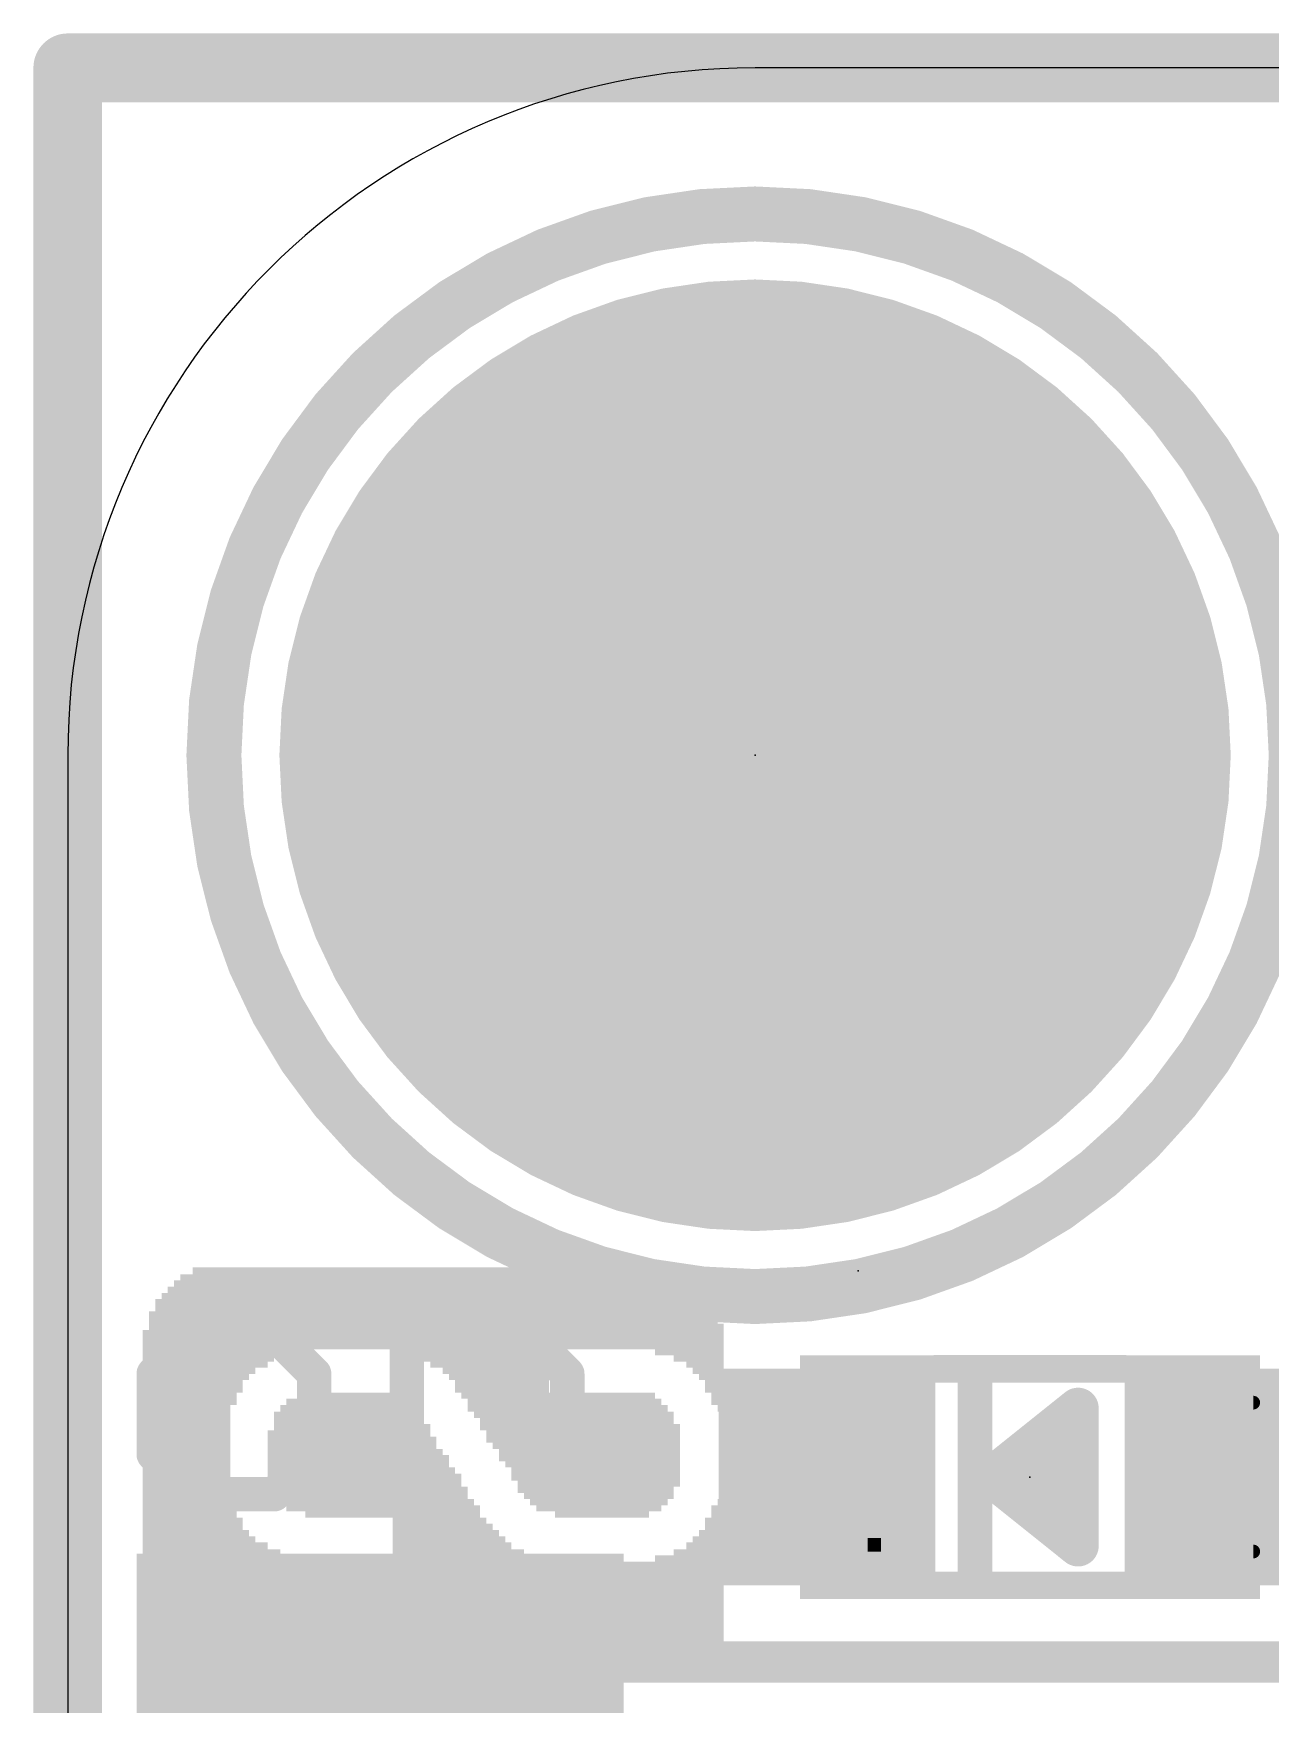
# Model space of a CAD drawing. Extents: x -0.1 to 25.5, y -0.1 to 17.9.
# Drawn here: x -0.13 to 4.45, y 11.73 to 17.91 of the extents above; entities that cross this region are included whole.
import ezdxf

# ---------------------------------------------------------------- set-up
doc = ezdxf.new("R2010")
doc.units = 0
for name, color, linetype in [('1', 12, 'CONTINUOUS'), ('16', 5, 'CONTINUOUS'), ('17', 110, 'CONTINUOUS'), ('20', 53, 'CONTINUOUS'), ('21', 40, 'CONTINUOUS'), ('22', 6, 'CONTINUOUS'), ('23', 40, 'CONTINUOUS'), ('24', 6, 'CONTINUOUS'), ('51', 253, 'CONTINUOUS')]:
    doc.layers.add(name, color=color, linetype=linetype)

# ---------------------------------------------------------------- blocks, each defined once
blk = doc.blocks.new('RECT')
blk.add_solid([(-0.5, -0.5), (0.5, -0.5), (-0.5, 0.5), (0.5, 0.5)])
blk = doc.blocks.new('ROUNDP')
at = {"const_width": 0.5}
blk.add_lwpolyline([(0, -0.25, 1), (0, 0.25, 1), (0, -0.25)], format="xyb", dxfattribs=at)

msp = doc.modelspace()

# ---------------------------------------------------------------- linework, layer by layer
at = {"layer": '1', "const_width": 0.254}
for points in [[(0, 17.78), (25.4, 17.78)], [(0, 0), (0, 17.78)], [(4.306, 12.573), (4.611, 12.573)]]:
    msp.add_lwpolyline(points, dxfattribs=at)
at = {"layer": '1', "const_width": 0.127}
for points in [[(0, 17.8435, 1), (0, 17.7165)], [(0.0635, 17.78, 1), (-0.0635, 17.78)], [(4.306, 12.6365, 1), (4.306, 12.5095)]]:
    msp.add_lwpolyline(points, format="xyb", dxfattribs=at)
at = {"layer": '16', "const_width": 0.254}
for points in [[(0, 17.78), (25.4, 17.78)], [(0, 0), (0, 17.78)]]:
    msp.add_lwpolyline(points, dxfattribs=at)
at = {"layer": '16', "const_width": 0.127}
for points in [[(0, 17.8435, 1), (0, 17.7165)], [(0.0635, 17.78, 1), (-0.0635, 17.78)]]:
    msp.add_lwpolyline(points, format="xyb", dxfattribs=at)
at = {"layer": '20'}
for p, q in [((22.86, 17.78), (2.54, 17.78)), ((0, 15.24), (0, 2.54))]:
    msp.add_line(p, q, dxfattribs=at)
msp.add_arc((2.54, 15.24), 2.54, 90, 180, dxfattribs=at)
at = {"layer": '21'}
for points, const_width in [([(2.54, 13.24, 1), (2.54, 17.24, 1), (2.54, 13.24)], 0.2032), ([(0.4658, 13.1344, 1), (0.4658, 13.0709)], 0.0635), ([(0.4882, 13.0802, 1), (0.4433, 13.1251)], 0.0635), ([(0.7848, 13.1251, 1), (0.7399, 13.0802)], 0.0635), ([(0.7624, 13.0709, 1), (0.7624, 13.1344)], 0.0635), ([(1.253, 13.1344, 1), (1.253, 13.0709)], 0.0635), ([(1.2848, 13.1027, 1), (1.2213, 13.1027)], 0.0635), ([(1.7203, 13.1251, 1), (1.6754, 13.0802)], 0.0635), ([(1.6979, 13.0709, 1), (1.6979, 13.1344)], 0.0635), ([(0.3493, 12.9544, 1), (0.2858, 12.9544)], 0.0635), ([(0.295, 12.9768, 1), (0.34, 12.9319)], 0.0635), ([(0.9424, 12.9544, 1), (0.8789, 12.9544)], 0.0635), ([(0.8882, 12.9319, 1), (0.9331, 12.9768)], 0.0635), ([(1.8779, 12.9544, 1), (1.8144, 12.9544)], 0.0635), ([(1.8237, 12.9319, 1), (1.8686, 12.9768)], 0.0635), ([(3.7021, 12.8397, 1), (3.7021, 12.7635)], 0.0762), ([(3.7719, 12.827, 1), (3.6957, 12.827)], 0.0762), ([(3.7576, 12.7972, 1), (3.71, 12.8568)], 0.0762), ([(3.7338, 12.7635, 1), (3.7338, 12.8397)], 0.0762), ([(0.34, 12.6802, 1), (0.295, 12.6353)], 0.0635), ([(0.9331, 12.6353, 1), (0.8882, 12.6802)], 0.0635), ([(3.5116, 12.6873, 1), (3.5116, 12.6111)], 0.0762), ([(3.7338, 12.6111, 1), (3.7338, 12.6873)], 0.0762), ([(0.2858, 12.6578, 1), (0.3493, 12.6578)], 0.0635), ([(0.8789, 12.6578, 1), (0.9424, 12.6578)], 0.0635), ([(3.4401, 12.6028, 1), (3.3925, 12.5432)], 0.0762), ([(3.3925, 12.6028, 1), (3.4401, 12.5432)], 0.0762), ([(0.4658, 12.5413, 1), (0.4658, 12.4778)], 0.0635), ([(0.4433, 12.487, 1), (0.4882, 12.532)], 0.0635), ([(0.7399, 12.532, 1), (0.7848, 12.487)], 0.0635), ([(0.7624, 12.4778, 1), (0.7624, 12.5413)], 0.0635), ([(1.2213, 12.5095, 1), (1.2848, 12.5095)], 0.0635), ([(1.8144, 12.5095, 1), (1.8779, 12.5095)], 0.0635), ([(3.5116, 12.5349, 1), (3.5116, 12.4587)], 0.0762), ([(3.7338, 12.4587, 1), (3.7338, 12.5349)], 0.0762), ([(3.7021, 12.3825, 1), (3.7021, 12.3063)], 0.0762), ([(3.7338, 12.3063, 1), (3.7338, 12.3825)], 0.0762), ([(3.6957, 12.319, 1), (3.7719, 12.319)], 0.0762), ([(3.71, 12.2892, 1), (3.7576, 12.3488)], 0.0762), ([(2.154, 11.9281, 1), (2.154, 11.8519)], 0.0762)]:
    msp.add_lwpolyline(points, format="xyb", dxfattribs=dict(at, const_width=const_width))
for points, const_width in [([(0.4658, 13.1027), (0.3175, 12.9544)], 0.127), ([(0.7624, 13.1027), (0.4658, 13.1027)], 0.127), ([(0.9107, 12.9544), (0.7624, 13.1027)], 0.127), ([(1.253, 12.5095), (1.253, 13.1027)], 0.127), ([(1.253, 13.1027), (1.6979, 13.1027)], 0.127), ([(1.6979, 13.1027), (1.8462, 12.9544)], 0.127), ([(0.3175, 12.9544), (0.3175, 12.6578)], 0.127), ([(0.9107, 12.6578), (0.9107, 12.9544)], 0.127), ([(1.8462, 12.9544), (1.8462, 12.5095)], 0.127), ([(3.7338, 12.827), (3.4163, 12.573)], 0.1524), ([(3.7021, 12.8016), (3.7338, 12.8016)], 0.1524), ([(3.7338, 12.319), (3.7338, 12.827)], 0.1524), ([(0.3175, 12.6578), (0.4658, 12.5095)], 0.127), ([(0.7624, 12.5095), (0.9107, 12.6578)], 0.127), ([(3.5116, 12.6492), (3.7338, 12.6492)], 0.1524), ([(3.4163, 12.573), (3.7338, 12.319)], 0.1524), ([(0.4658, 12.5095), (0.7624, 12.5095)], 0.127), ([(3.5116, 12.4968), (3.7338, 12.4968)], 0.1524), ([(3.7021, 12.3444), (3.7338, 12.3444)], 0.1524), ([(2.154, 11.89), (4.754, 11.89)], 0.1524)]:
    msp.add_lwpolyline(points, dxfattribs=dict(at, const_width=const_width))
at = {"layer": '23'}
for p in [(2.54, 15.24), (3.556, 12.573)]:
    msp.add_point(p, dxfattribs=at)
at = {"layer": '24'}
msp.add_point((2.921, 13.335), dxfattribs=at)
at = {"layer": '51'}
for points, const_width in [([(3.206, 12.973), (3.906, 12.973)], 0.1016), ([(3.181, 12.173), (3.906, 12.173)], 0.1016), ([(0.454, 11.89), (4.704, 11.89)], 0.1524), ([(0.454, 5.79), (0.454, 11.89)], 0.1524)]:
    msp.add_lwpolyline(points, dxfattribs=dict(at, const_width=const_width))
for points, const_width in [([(3.206, 12.9984, 1), (3.206, 12.9476)], 0.0508), ([(3.906, 12.9476, 1), (3.906, 12.9984)], 0.0508), ([(2.756, 12.273, 0.9168), (2.756, 12.873)], 0.1016), ([(2.7582, 12.8983, 1), (2.7538, 12.8477)], 0.0508), ([(4.381, 12.848, 1), (4.381, 12.298)], 0.0508), ([(4.381, 12.8353, 1), (4.381, 12.8607)], 0.0254), ([(2.7538, 12.2983, 1), (2.7582, 12.2477)], 0.0508), ([(2.931, 12.148, 1), (2.931, 12.298, 1), (2.931, 12.148)], 0.0508), ([(4.381, 12.2853, 1), (4.381, 12.3107)], 0.0254), ([(3.181, 12.1984, 1), (3.181, 12.1476)], 0.0508), ([(3.906, 12.1476, 1), (3.906, 12.1984)], 0.0508), ([(0.454, 11.9281, 1), (0.454, 11.8519)], 0.0762), ([(0.4921, 11.89, 1), (0.4159, 11.89)], 0.0762)]:
    msp.add_lwpolyline(points, format="xyb", dxfattribs=dict(at, const_width=const_width))

# ---------------------------------------------------------------- block references
at = {"layer": '1', "xscale": 0.8, "yscale": 0.8, "rotation": 90}
for p in [(2.806, 12.573), (4.306, 12.573)]:
    msp.add_blockref('RECT', p, dxfattribs=at)
at = {"layer": '1', "xscale": 1.8, "yscale": 1.2}
msp.add_blockref('RECT', (1.154, 11.69), dxfattribs=at)
at = {"layer": '17', "xscale": 3.516, "yscale": 3.516}
msp.add_blockref('ROUNDP', (2.54, 15.24), dxfattribs=at)
msp.add_blockref('ROUNDP', (2.54, 15.24), dxfattribs=at)
at = {"layer": '21', "xscale": 0.762, "yscale": 0.127, "rotation": 90}
msp.add_blockref('RECT', (3.3528, 12.573), dxfattribs=at)
at = {"layer": '22', "rotation": 270}
for p, xscale, yscale in [((0.4733, 12.62), 1.4554, 0.0231), ((0.4964, 12.62), 1.4554, 0.0231), ((0.5196, 12.62), 1.4554, 0.0231), ((0.5427, 12.62), 1.4554, 0.0231), ((0.5658, 12.62), 1.4554, 0.0231), ((0.5889, 12.62), 1.4554, 0.0231), ((0.612, 13.0937), 0.508, 0.0231), ((0.635, 13.1166), 0.4623, 0.0229), ((0.658, 13.1394), 0.4166, 0.0231), ((0.6811, 13.1509), 0.3937, 0.0231), ((0.7042, 13.1623), 0.3708, 0.0231), ((0.7273, 13.1623), 0.3708, 0.0231), ((0.7504, 13.1737), 0.348, 0.0231), ((0.7736, 13.1851), 0.3251, 0.0231), ((0.7967, 13.1851), 0.3251, 0.0231), ((0.8198, 13.1851), 0.3251, 0.0231), ((0.8429, 13.1966), 0.3023, 0.0231), ((0.866, 13.1966), 0.3023, 0.0231), ((0.889, 13.1966), 0.3023, 0.0229), ((0.912, 13.1966), 0.3023, 0.0231), ((0.9351, 13.1966), 0.3023, 0.0231), ((0.9582, 13.1966), 0.3023, 0.0231), ((0.9813, 13.1966), 0.3023, 0.0231), ((1.0044, 13.1966), 0.3023, 0.0231), ((1.0276, 13.1966), 0.3023, 0.0231), ((1.0507, 13.1966), 0.3023, 0.0231), ((1.0738, 13.1966), 0.3023, 0.0231), ((1.0969, 13.1966), 0.3023, 0.0231), ((1.12, 13.1966), 0.3023, 0.0231), ((1.143, 13.1966), 0.3023, 0.0229), ((1.166, 13.1966), 0.3023, 0.0231), ((1.1891, 13.1966), 0.3023, 0.0231), ((1.2122, 13.1966), 0.3023, 0.0231), ((1.2353, 13.1966), 0.3023, 0.0231), ((1.2584, 13.1851), 0.3251, 0.0231), ((1.2816, 13.1851), 0.3251, 0.0231), ((1.3047, 13.1851), 0.3251, 0.0231), ((1.3278, 13.1737), 0.348, 0.0231), ((1.3509, 13.1623), 0.3708, 0.0231), ((1.374, 13.1623), 0.3708, 0.0231), ((1.397, 13.1509), 0.3937, 0.0229), ((1.42, 13.1394), 0.4166, 0.0231), ((1.4431, 13.1166), 0.4623, 0.0231), ((1.4662, 13.1051), 0.4851, 0.0231), ((1.4893, 13.081), 0.5334, 0.0231), ((1.5124, 13.0696), 0.5563, 0.0231), ((1.5356, 13.0467), 0.602, 0.0231), ((1.5587, 13.0239), 0.6477, 0.0231), ((1.5818, 13.0124), 0.6706, 0.0231), ((1.6049, 12.9896), 0.7163, 0.0231), ((1.628, 12.9781), 0.7391, 0.0231), ((1.651, 12.954), 0.7874, 0.0229), ((1.674, 12.9311), 0.8331, 0.0231), ((1.6971, 12.9197), 0.856, 0.0231), ((1.7202, 12.9083), 0.8788, 0.0231), ((1.7433, 12.8969), 0.9017, 0.0231), ((1.7664, 12.8969), 0.9017, 0.0231), ((1.7896, 13.1966), 0.3023, 0.0231), ((1.8127, 13.1966), 0.3023, 0.0231), ((1.8358, 13.1966), 0.3023, 0.0231), ((1.8589, 13.1966), 0.3023, 0.0231), ((1.882, 13.1966), 0.3023, 0.0231), ((1.905, 13.1966), 0.3023, 0.0229), ((1.928, 13.1966), 0.3023, 0.0231), ((1.9511, 13.1966), 0.3023, 0.0231), ((1.9742, 13.1966), 0.3023, 0.0231), ((1.9973, 13.1966), 0.3023, 0.0231), ((2.0204, 13.1966), 0.3023, 0.0231), ((2.0436, 13.1966), 0.3023, 0.0231), ((2.0667, 13.1966), 0.3023, 0.0231), ((2.0898, 13.1966), 0.3023, 0.0231), ((2.1129, 13.1966), 0.3023, 0.0231), ((2.136, 13.1966), 0.3023, 0.0231), ((2.159, 13.1966), 0.3023, 0.0229), ((2.182, 13.1851), 0.3251, 0.0231), ((2.2051, 13.1851), 0.3251, 0.0231), ((2.2282, 13.1851), 0.3251, 0.0231), ((0.381, 12.5844), 1.3843, 0.0229), ((0.404, 12.5959), 1.4072, 0.0231), ((0.4271, 12.6073), 1.43, 0.0231), ((0.4502, 12.6073), 1.43, 0.0231), ((2.2513, 13.161), 0.3226, 0.0231), ((2.2744, 13.161), 0.3226, 0.0231), ((2.2976, 13.1382), 0.3226, 0.0231), ((2.3207, 13.1153), 0.3226, 0.0231), ((0.3349, 12.5616), 1.3386, 0.0231), ((0.358, 12.573), 1.3614, 0.0231), ((2.3438, 13.0924), 0.3226, 0.0231), ((2.3669, 13.0581), 0.3454, 0.0231), ((0.3118, 12.5387), 1.2929, 0.0231), ((2.39, 13.0124), 0.3454, 0.0231), ((0.2887, 12.5044), 1.2243, 0.0231), ((2.413, 12.9769), 0.3251, 0.0229), ((0.8198, 12.6543), 0.4166, 0.0231), ((0.8429, 12.6543), 0.4166, 0.0231), ((0.866, 12.6657), 0.4394, 0.0231), ((0.889, 12.6543), 0.4623, 0.0229), ((0.912, 12.6543), 0.4623, 0.0231), ((0.9351, 12.6543), 0.4623, 0.0231), ((0.9582, 12.6543), 0.4623, 0.0231), ((0.9813, 12.6543), 0.4623, 0.0231), ((1.0044, 12.6543), 0.4623, 0.0231), ((1.0276, 12.6543), 0.4623, 0.0231), ((1.0507, 12.6543), 0.4623, 0.0231), ((1.0738, 12.6543), 0.4623, 0.0231), ((1.0969, 12.6543), 0.4623, 0.0231), ((1.12, 12.6543), 0.4623, 0.0231), ((1.143, 12.6543), 0.4623, 0.0229), ((1.166, 12.6543), 0.4623, 0.0231), ((1.1891, 12.6543), 0.4623, 0.0231), ((1.2122, 12.3774), 0.9703, 0.0231), ((1.2353, 12.3774), 0.9703, 0.0231), ((1.7896, 12.6657), 0.4394, 0.0231), ((1.8127, 12.6543), 0.4623, 0.0231), ((1.8358, 12.6543), 0.4623, 0.0231), ((1.8589, 12.6543), 0.4623, 0.0231), ((1.882, 12.6543), 0.4623, 0.0231), ((1.905, 12.6543), 0.4623, 0.0229), ((1.928, 12.6543), 0.4623, 0.0231), ((1.9511, 12.6543), 0.4623, 0.0231), ((1.9742, 12.6543), 0.4623, 0.0231), ((1.9973, 12.6543), 0.4623, 0.0231), ((2.0204, 12.6543), 0.4623, 0.0231), ((2.0436, 12.6543), 0.4623, 0.0231), ((2.0667, 12.6543), 0.4623, 0.0231), ((2.0898, 12.6543), 0.4623, 0.0231), ((2.1129, 12.6543), 0.4623, 0.0231), ((2.136, 12.6543), 0.4623, 0.0231), ((2.159, 12.6657), 0.4394, 0.0229), ((2.182, 12.6543), 0.4166, 0.0231), ((0.7736, 12.653), 0.3226, 0.0231), ((0.7967, 12.6543), 0.3708, 0.0231), ((1.2584, 12.366), 0.9474, 0.0231), ((1.2816, 12.3533), 0.922, 0.0231), ((1.3047, 12.3419), 0.8992, 0.0231), ((2.2051, 12.6543), 0.3708, 0.0231), ((2.2282, 12.653), 0.3226, 0.0231), ((0.7504, 12.653), 0.1854, 0.0231), ((1.3278, 12.3304), 0.8763, 0.0231), ((1.3509, 12.3076), 0.8306, 0.0231), ((2.2513, 12.653), 0.2311, 0.0231), ((1.374, 12.2847), 0.7849, 0.0231), ((1.397, 12.2733), 0.762, 0.0229), ((1.42, 12.2504), 0.7163, 0.0231), ((1.4431, 12.239), 0.6934, 0.0231), ((1.4662, 12.2149), 0.6452, 0.0231), ((1.4893, 12.192), 0.5994, 0.0231), ((2.413, 12.192), 0.5994, 0.0229), ((0.612, 12.2847), 0.3683, 0.0231), ((0.635, 12.2619), 0.3226, 0.0229), ((1.5124, 12.1806), 0.5766, 0.0231), ((1.5356, 12.1577), 0.5309, 0.0231), ((2.3669, 12.1577), 0.5309, 0.0231), ((2.39, 12.1806), 0.5766, 0.0231), ((0.658, 12.239), 0.2769, 0.0231), ((0.6811, 12.2276), 0.254, 0.0231), ((1.5587, 12.1463), 0.508, 0.0231), ((1.5818, 12.1349), 0.4851, 0.0231), ((1.6049, 12.1234), 0.4623, 0.0231), ((2.3207, 12.1234), 0.4623, 0.0231), ((2.3438, 12.1349), 0.4851, 0.0231), ((0.7042, 12.2161), 0.2311, 0.0231), ((0.7273, 12.2161), 0.2311, 0.0231), ((0.7504, 12.2034), 0.2057, 0.0231), ((0.7736, 12.0993), 0.414, 0.0231), ((1.628, 12.112), 0.4394, 0.0231), ((1.651, 12.0993), 0.414, 0.0229), ((1.674, 12.0993), 0.414, 0.0231), ((2.2513, 12.0993), 0.414, 0.0231), ((2.2744, 12.0993), 0.414, 0.0231), ((2.2976, 12.112), 0.4394, 0.0231), ((0.7967, 12.0879), 0.3912, 0.0231), ((0.8198, 12.0879), 0.3912, 0.0231), ((0.8429, 12.0879), 0.3912, 0.0231), ((0.866, 12.0764), 0.3683, 0.0231), ((0.889, 12.0764), 0.3683, 0.0229), ((0.912, 12.0764), 0.3683, 0.0231), ((0.9351, 12.0764), 0.3683, 0.0231), ((0.9582, 12.0764), 0.3683, 0.0231), ((0.9813, 12.0764), 0.3683, 0.0231), ((1.0044, 12.0764), 0.3683, 0.0231), ((1.0276, 12.0764), 0.3683, 0.0231), ((1.0507, 12.0764), 0.3683, 0.0231), ((1.0738, 12.0764), 0.3683, 0.0231), ((1.0969, 12.0764), 0.3683, 0.0231), ((1.12, 12.0764), 0.3683, 0.0231), ((1.143, 12.0764), 0.3683, 0.0229), ((1.166, 12.0764), 0.3683, 0.0231), ((1.1891, 12.0764), 0.3683, 0.0231), ((1.6971, 12.0879), 0.3912, 0.0231), ((1.7202, 12.0879), 0.3912, 0.0231), ((1.7433, 12.0764), 0.3683, 0.0231), ((1.7664, 12.0764), 0.3683, 0.0231), ((1.7896, 12.0764), 0.3683, 0.0231), ((1.8127, 12.0764), 0.3683, 0.0231), ((1.8358, 12.0764), 0.3683, 0.0231), ((1.8589, 12.0764), 0.3683, 0.0231), ((1.882, 12.0764), 0.3683, 0.0231), ((1.905, 12.0764), 0.3683, 0.0229), ((1.928, 12.0764), 0.3683, 0.0231), ((1.9511, 12.0764), 0.3683, 0.0231), ((1.9742, 12.0764), 0.3683, 0.0231), ((1.9973, 12.0764), 0.3683, 0.0231), ((2.0204, 12.0764), 0.3683, 0.0231), ((2.0436, 12.0764), 0.3683, 0.0231), ((2.0667, 12.0764), 0.3683, 0.0231), ((2.0898, 12.0764), 0.3683, 0.0231), ((2.1129, 12.0764), 0.3683, 0.0231), ((2.136, 12.0764), 0.3683, 0.0231), ((2.159, 12.0764), 0.3683, 0.0229), ((2.182, 12.0879), 0.3912, 0.0231), ((2.2051, 12.0879), 0.3912, 0.0231), ((2.2282, 12.0879), 0.3912, 0.0231)]:
    msp.add_blockref('RECT', p, dxfattribs=dict(at, xscale=xscale, yscale=yscale))
at = {"layer": '51', "rotation": 90}
for p, xscale, yscale in [((2.856, 12.923), 0.2, 0.3), ((3.0935, 12.573), 0.9, 0.225), ((4.156, 12.923), 0.2, 0.5), ((4.0185, 12.573), 0.55, 0.225), ((4.156, 12.798), 0.1, 0.1), ((4.156, 12.348), 0.1, 0.1), ((2.781, 12.223), 0.2, 0.15), ((2.981, 12.323), 0.05, 0.05), ((4.156, 12.223), 0.2, 0.5), ((3.0185, 12.148), 0.05, 0.375)]:
    msp.add_blockref('RECT', p, dxfattribs=dict(at, xscale=xscale, yscale=yscale))

doc.saveas('drawing.dxf')
